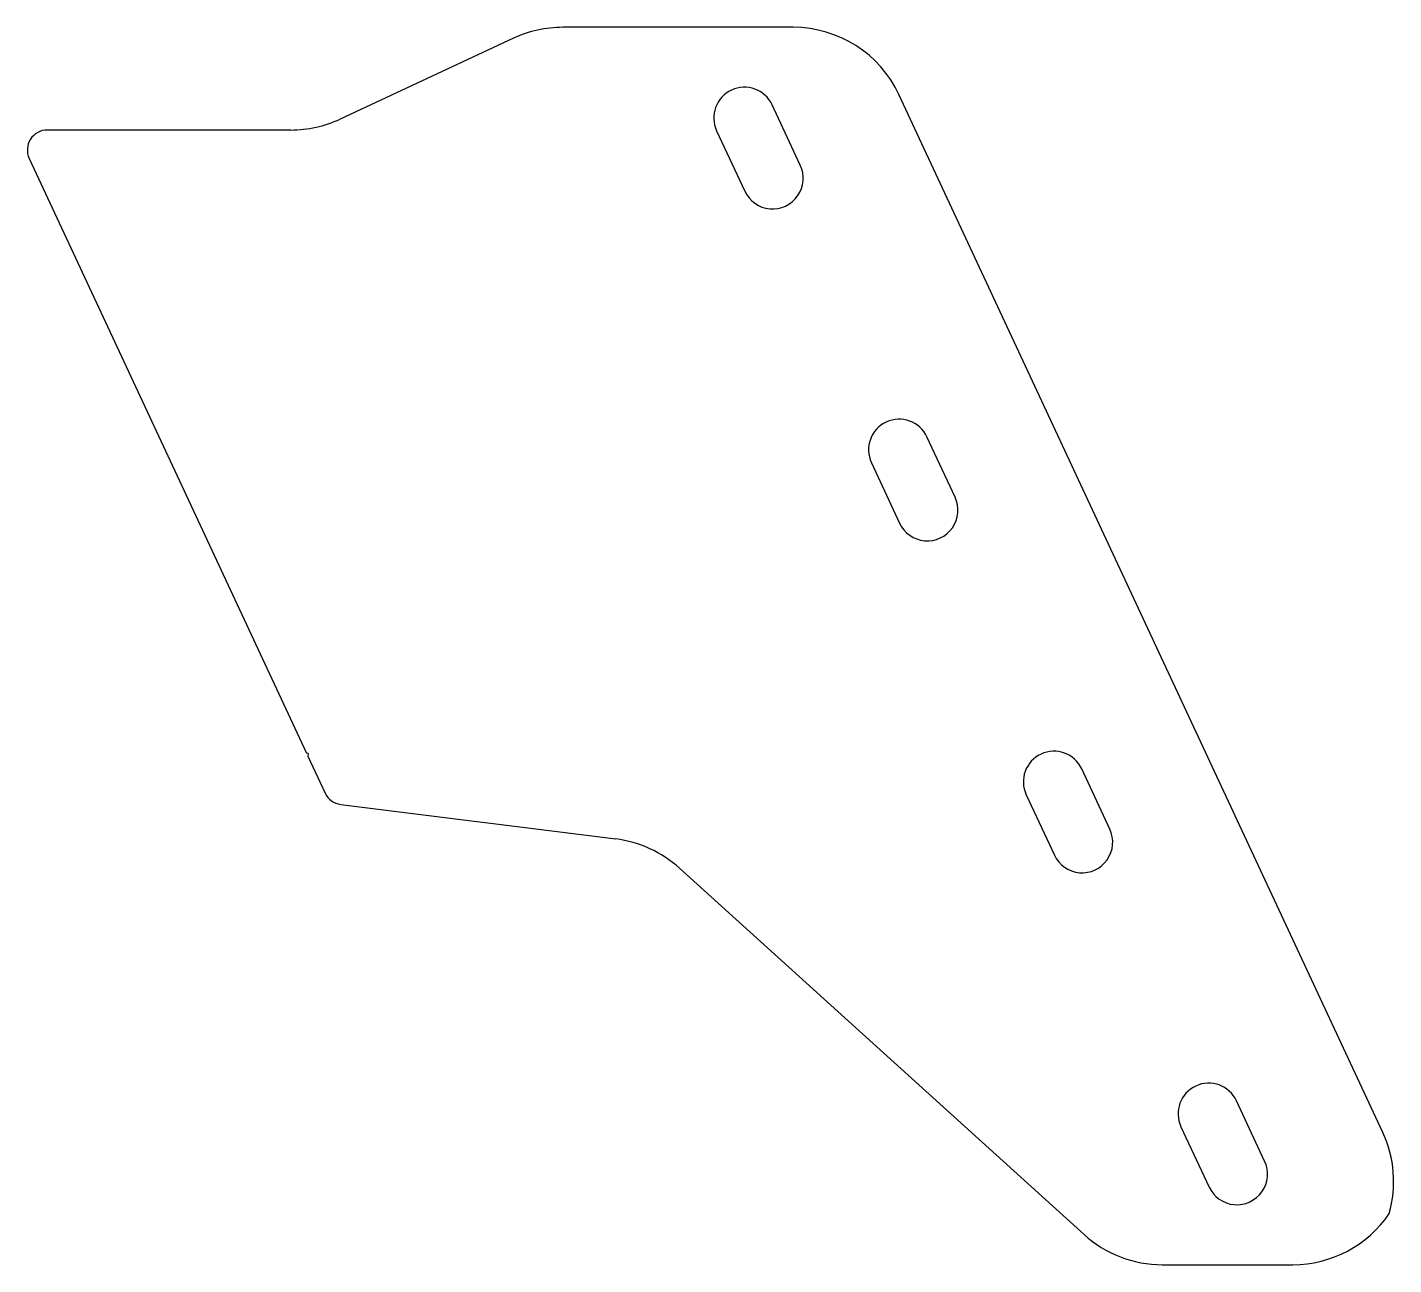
# Model space of a CAD drawing. Extents: x 6331 to 6742, y -287 to 85.
import ezdxf

# ---------------------------------------------------------------- set-up
doc = ezdxf.new("R2010")
doc.units = 0
doc.layers.get('0').update_dxf_attribs({"linetype": 'CONTINUOUS'})

msp = doc.modelspace()

# ---------------------------------------------------------------- linework, layer by layer
for p, q in [((6561.29, 84.84), (6492.04, 84.84)), ((6477.25, 81.56), (6425.18, 57.28)), ((6738.34, -247.04), (6593.01, 64.63)), ((6563.4, 43.41), (6554.95, 61.54)), ((6410.39, 54), (6337.23, 54)), ((6538.27, 53.76), (6546.72, 35.64)), ((6331.79, 45.46), (6415.08, -133.15)), ((6609.89, -56.28), (6601.44, -38.16)), ((6584.76, -45.93), (6593.21, -64.06)), ((6415.59, -133.21), (6415.08, -133.15)), ((6415.59, -133.21), (6415.49, -134.03)), ((6415.49, -134.03), (6420.67, -145.13)), ((6656.38, -155.98), (6647.92, -137.85)), ((6631.25, -145.63), (6639.7, -163.75)), ((6425.36, -148.55), (6507.96, -158.91)), ((6527.09, -167.69), (6648.62, -277.7)), ((6702.86, -255.67), (6694.41, -237.54)), ((6677.74, -245.32), (6686.19, -263.45)), ((6672.11, -286.75), (6711.33, -286.75))]:
    msp.add_line(p, q)
for centre, radius, start, end in [((6492.04, 49.84), 35, 90, 115), ((6561.29, 49.84), 35, 25, 90), ((6546.61, 57.65), 9.2, 25, 205), ((6337.23, 48), 6, 90, 205), ((6410.39, 89), 35, 270, 295), ((6555.06, 39.52), 9.2, 205, 25), ((6593.1, -42.04), 9.2, 25, 205), ((6601.55, -60.17), 9.2, 205, 25), ((6639.59, -141.74), 9.2, 25, 205), ((6426.11, -142.59), 6, 205, 262.8501), ((6503.6, -193.63), 35, 47.8501, 82.8501), ((6648.04, -159.86), 9.2, 205, 25), ((6686.07, -241.43), 9.2, 25, 205), ((6706.62, -261.84), 35, 344.1502, 25), ((6694.53, -259.56), 9.2, 205, 25), ((6711.33, -251.75), 35, 270, 325.8498), ((6672.11, -251.75), 35, 227.8501, 270)]:
    msp.add_arc(centre, radius, start, end)

doc.saveas('drawing.dxf')
